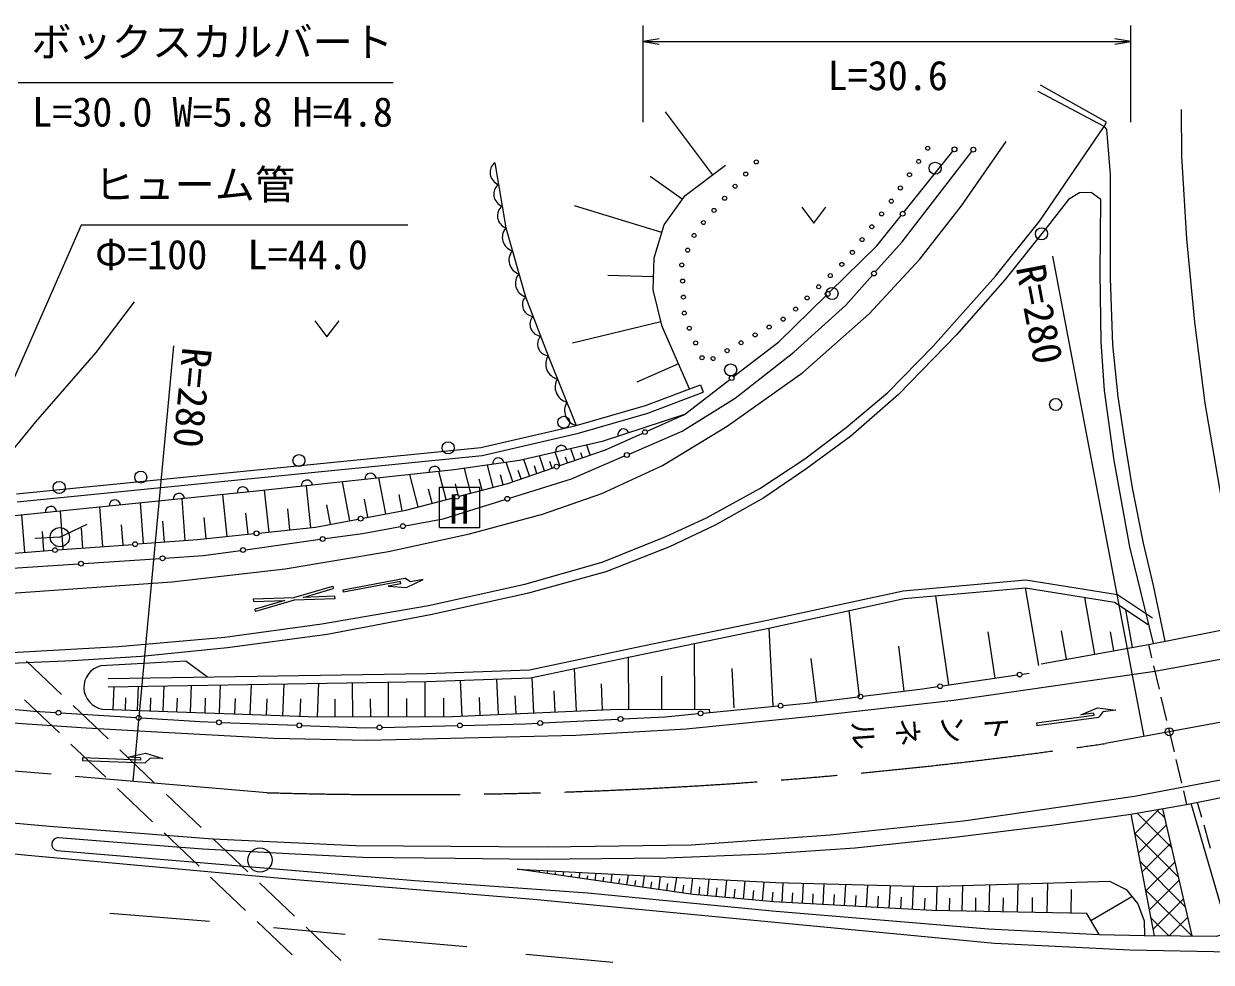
# Model space of a CAD drawing. Units: millimetres at full size, sheet at 1:1000; details may follow other scales. Extents: x 40000 to 680000, y 20000 to 380000.
# Drawn here: x 362959 to 436848, y 258967 to 317329 of the extents above; entities that cross this region are included whole.
import ezdxf
from ezdxf.enums import TextEntityAlignment as Align

# ---------------------------------------------------------------- set-up
doc = ezdxf.new("R2010")
doc.units = ezdxf.units.MM
doc.header["$LTSCALE"] = 1000
doc.header["$PDMODE"] = 32
doc.header["$PDSIZE"] = 500
doc.linetypes.add('CHAIN', pattern=[18.5, 12, -1.5, 3.5, -1.5])
for name, color, linetype, lineweight in [('M-BGD', 7, 'Continuous', 13), ('M-BMK', 2, 'CHAIN', 13), ('M-BMK-ROW', 30, 'Continuous', 13), ('M-STR-HTXT', 7, 'Continuous', 13), ('M-STR-STR1', 1, 'Continuous', 13)]:
    doc.layers.add(name, color=color, linetype=linetype, lineweight=lineweight)
doc.layers.add('M-OTRS', color=6, linetype='Continuous')
doc.styles.add('ＭＳ ゴシック', font='')
doc.styles.get('ＭＳ ゴシック').set_extended_font_data('MS Gothic')

# ---------------------------------------------------------------- blocks, each defined once
blk = doc.blocks.new('open_arrow')
at = {"color": 0, "linetype": 'Continuous', "lineweight": -2}
blk.add_lwpolyline([(7.5, 1.25), (0, 0), (7.5, -1.25)], dxfattribs=at)

msp = doc.modelspace()

# ---------------------------------------------------------------- linework, layer by layer
at = {"layer": 'M-BGD'}
for p, q in [((430177, 310933), (426080, 313112)), ((405823, 307945), (402889, 311856)), ((417611, 303776), (421955, 309381)), ((417740, 305631), (420776, 309404)), ((403933, 306414), (401938, 307827)), ((402662, 304350), (397228, 306010)), ((411377, 305923), (412127, 304923)), ((412127, 304923), (412877, 305923)), ((416033, 303511), (417551, 305398)), ((415964, 301914), (417611, 303776)), ((413093, 300640), (416033, 303511)), ((402143, 301582), (399304, 301664)), ((414119, 299826), (415766, 301689)), ((409937, 297558), (412878, 300430)), ((410885, 296907), (414119, 299826)), ((381076, 298860), (381826, 297860)), ((381826, 297860), (382576, 298860)), ((402603, 298799), (397100, 297458)), ((407123, 295389), (409937, 297558)), ((407222, 294045), (410885, 296907)), ((403692, 296190), (401100, 295050)), ((404070, 293036), (406885, 295206)), ((405068, 294881), (405244, 294413)), ((403931, 291985), (407222, 294045)), ((401746, 291996), (404070, 293036)), ((399148, 290833), (401472, 291873)), ((400620, 290570), (403931, 291985)), ((395366, 289530), (395047, 290456)), ((396311, 289856), (396028, 290678)), ((396256, 289837), (399148, 290833)), ((397257, 290182), (397009, 290901)), ((397033, 289037), (400344, 290452)), ((397729, 290344), (397623, 290652)), ((398202, 290507), (397990, 291123)), ((390785, 288144), (390383, 289680)), ((392166, 288504), (391805, 289886)), ((393391, 288851), (392976, 290055)), ((393080, 288743), (395972, 289739)), ((394420, 289205), (394066, 290234)), ((394893, 289368), (394733, 289830)), ((395838, 289693), (395697, 290104)), ((396784, 290019), (396660, 290378)), ((385483, 286849), (385061, 289085)), ((387506, 287287), (386983, 289291)), ((389249, 287742), (388793, 289485)), ((391475, 288324), (391295, 289015)), ((392782, 288666), (392621, 289282)), ((393191, 287830), (397033, 289037)), ((393906, 289028), (393729, 289542)), ((378221, 285720), (377948, 288323)), ((380829, 285994), (380555, 288602)), ((383247, 286427), (382791, 288842)), ((388377, 287515), (388150, 288386)), ((388829, 288503), (391329, 288503)), ((388829, 286003), (388829, 288503)), ((390017, 287943), (389816, 288711)), ((390049, 287951), (393080, 288743)), ((391329, 286003), (391329, 288503)), ((370406, 285004), (370219, 287535)), ((373008, 285196), (372816, 287798)), ((375618, 285447), (375344, 288055)), ((384365, 286638), (384154, 287756)), ((386501, 287041), (386309, 288058)), ((386727, 287083), (389758, 287876)), ((389063, 286533), (392905, 287740)), ((363021, 284459), (362849, 286786)), ((365414, 284635), (365237, 287028)), ((367875, 284817), (367693, 287278)), ((376920, 285584), (376783, 286885)), ((379525, 285857), (379388, 287161)), ((382040, 286199), (381812, 287406)), ((384069, 286582), (386727, 287083)), ((365205, 285402), (366908, 286213)), ((366645, 284726), (366554, 285957)), ((369140, 284911), (369047, 286176)), ((371707, 285100), (371611, 286401)), ((374314, 285310), (374177, 286614)), ((377589, 285654), (381117, 286025)), ((381117, 286025), (383775, 286526)), ((384040, 285631), (386404, 286055)), ((386699, 286108), (389063, 286533)), ((388829, 286003), (391329, 286003)), ((365205, 285402), (363652, 285309)), ((364218, 284547), (364129, 285744)), ((370037, 284977), (373762, 285252)), ((373762, 285252), (377290, 285623)), ((376754, 284622), (381409, 285267)), ((381707, 285308), (384040, 285631)), ((360064, 284240), (364752, 284587)), ((365051, 284609), (369738, 284955)), ((374123, 284257), (376457, 284581)), ((361609, 283428), (366375, 283744)), ((366674, 283764), (371441, 284080)), ((371740, 284099), (374123, 284257)), ((382182, 282362), (382206, 282213)), ((382834, 282135), (386667, 282853)), ((386400, 282651), (382862, 281988)), ((386428, 282503), (385641, 282356)), ((386428, 282503), (386400, 282651)), ((387018, 282614), (386667, 282853)), ((377271, 281410), (377246, 281559)), ((380354, 281659), (382206, 282213)), ((382286, 281722), (380354, 281659)), ((382286, 281722), (382310, 281572)), ((382862, 281988), (382834, 282135)), ((420516, 276210), (419704, 281752)), ((426122, 277411), (425300, 282247)), ((429613, 278126), (428974, 281651)), ((377271, 281410), (379203, 281472)), ((379203, 281472), (377351, 280919)), ((377375, 280769), (377351, 280919)), ((414961, 275498), (414318, 280833)), ((431953, 278550), (431529, 280890)), ((409600, 274920), (409346, 279751)), ((423395, 276632), (422973, 279511)), ((427851, 277806), (427531, 279569)), ((430783, 278338), (430571, 279508)), ((404718, 274707), (404701, 278790)), ((417741, 275833), (417406, 278614)), ((426259, 277518), (432937, 278729)), ((400606, 274690), (400593, 277949)), ((412283, 275176), (411960, 277853)), ((365308, 275621), (363134, 277689)), ((397349, 274589), (397230, 277237)), ((407159, 274792), (407031, 277233)), ((383428, 274231), (383425, 276352)), ((385665, 274234), (385662, 276389)), ((387946, 274238), (387943, 276424)), ((390245, 274267), (390144, 276502)), ((392489, 274369), (392389, 276582)), ((394701, 274469), (394601, 276681)), ((402662, 274698), (402653, 276754)), ((420125, 276153), (424776, 276835)), ((425073, 276878), (425522, 276944)), ((368526, 274686), (368578, 276111)), ((370037, 274632), (370092, 276134)), ((371640, 274574), (371697, 276160)), ((373340, 274513), (373400, 276188)), ((375143, 274447), (375207, 276218)), ((377055, 274378), (377123, 276249)), ((379084, 274305), (379155, 276282)), ((381235, 274227), (381311, 276317)), ((396025, 274529), (395965, 275853)), ((398977, 274662), (398904, 276290)), ((415168, 275507), (418882, 275971)), ((418882, 275971), (419829, 276110)), ((360291, 274890), (363589, 274578)), ((363002, 275294), (365175, 273225)), ((368206, 272864), (366032, 274932)), ((369282, 274659), (369309, 275415)), ((370839, 274603), (370868, 275404)), ((372490, 274543), (372520, 275393)), ((374241, 274480), (374274, 275382)), ((376099, 274413), (376134, 275369)), ((378069, 274342), (378106, 275356)), ((380160, 274266), (380198, 275342)), ((382332, 274229), (382330, 275325)), ((384547, 274232), (384545, 275351)), ((386805, 274236), (386804, 275376)), ((389096, 274239), (389094, 275389)), ((391367, 274318), (391316, 275440)), ((393595, 274419), (393545, 275525)), ((405224, 274459), (409902, 274906)), ((410201, 274935), (411861, 275093)), ((411861, 275093), (414870, 275469)), ((363589, 274578), (364973, 274491)), ((365273, 274472), (369963, 274178)), ((370263, 274159), (373930, 273929)), ((400238, 274102), (402874, 274235)), ((402874, 274235), (404925, 274430)), ((429537, 274307), (425967, 273842)), ((425986, 273693), (429854, 274197)), ((429517, 274455), (428724, 274352)), ((429517, 274455), (429537, 274307)), ((430112, 274533), (429854, 274197)), ((373930, 273929), (374955, 273891)), ((375255, 273880), (379951, 273707)), ((380251, 273696), (384252, 273548)), ((384252, 273548), (384948, 273565)), ((385248, 273573), (389947, 273690)), ((390247, 273698), (394174, 273796)), ((394174, 273796), (394944, 273835)), ((395244, 273850), (399938, 274086)), ((425967, 273842), (425986, 273693)), ((365899, 272536), (368071, 270467)), ((371104, 270107), (368931, 272175)), ((366621, 271670), (366615, 271520)), ((366615, 271520), (370512, 271375)), ((370218, 271536), (366621, 271670)), ((370224, 271686), (369424, 271716)), ((370224, 271686), (370218, 271536)), ((370823, 271663), (370512, 271375)), ((432075, 269298), (441548, 271101)), ((368795, 269777), (370968, 267708)), ((345825, 269099), (364561, 267438)), ((374002, 267350), (371829, 269418)), ((421428, 267753), (432075, 269298)), ((432087, 266950), (433617, 268480)), ((434360, 266123), (432247, 268236)), ((433934, 267963), (433447, 268450)), ((433806, 268514), (435638, 260602)), ((437935, 260797), (435606, 268842)), ((435980, 268918), (436243, 267992)), ((413157, 266894), (421428, 267753)), ((431855, 268166), (433291, 260619)), ((431861, 268138), (431895, 268173)), ((432313, 265762), (434043, 267492)), ((436379, 267511), (436789, 266068)), ((346767, 267178), (363204, 265624)), ((364561, 267438), (374721, 266636)), ((371692, 267018), (373864, 264949)), ((404485, 266264), (413157, 266894)), ((434786, 264283), (432079, 266990)), ((374721, 266636), (383593, 266236)), ((376901, 264593), (374727, 266661)), ((383593, 266236), (395527, 266150)), ((395527, 266150), (404485, 266264)), ((432539, 264574), (434309, 266344)), ((363204, 265624), (379889, 264108)), ((395047, 264554), (395060, 264641)), ((395542, 264483), (395567, 264657)), ((396037, 264411), (396056, 264544)), ((396532, 264339), (396570, 264605)), ((397522, 264196), (397573, 264553)), ((435212, 262442), (432411, 265243)), ((432765, 263385), (434575, 265195)), ((374588, 264260), (376761, 262191)), ((379799, 261837), (377625, 263904)), ((379889, 264108), (394914, 262877)), ((397027, 264268), (397053, 264446)), ((398017, 264125), (398049, 264349)), ((398511, 264053), (398576, 264501)), ((399006, 263982), (399045, 264251)), ((399501, 263910), (399579, 264450)), ((399996, 263839), (400042, 264154)), ((400491, 263767), (400582, 264398)), ((400986, 263695), (401038, 264057)), ((401481, 263624), (401585, 264346)), ((401975, 263552), (402034, 263959)), ((402470, 263481), (402588, 264295)), ((402965, 263409), (403031, 263862)), ((403460, 263338), (403591, 264243)), ((404457, 263194), (404601, 264191)), ((405506, 263090), (405601, 264139)), ((406598, 262990), (406698, 264083)), ((407736, 262886), (407840, 264024)), ((408920, 262778), (409028, 263962)), ((410145, 262685), (410212, 263913)), ((411406, 262617), (411474, 263878)), ((412702, 262547), (412772, 263843)), ((414033, 262475), (414105, 263806)), ((424790, 262074), (424825, 263837)), ((426646, 262037), (426683, 263893)), ((432991, 262197), (434840, 264047)), ((403959, 263266), (404031, 263764)), ((404981, 263138), (405029, 263662)), ((406052, 263040), (406102, 263586)), ((407167, 262938), (407219, 263507)), ((408328, 262832), (408382, 263424)), ((409532, 262722), (409588, 263334)), ((410776, 262651), (410810, 263282)), ((412054, 262582), (412089, 263230)), ((413368, 262511), (413404, 263177)), ((414717, 262438), (414754, 263122)), ((415401, 262401), (415476, 263769)), ((416104, 262363), (416142, 263066)), ((416807, 262325), (416883, 263731)), ((418252, 262246), (418330, 263691)), ((419762, 262174), (419792, 263685)), ((421353, 262142), (421385, 263733)), ((423028, 262109), (423061, 263784)), ((428125, 262008), (428154, 263487)), ((429360, 261561), (431910, 263063)), ((435638, 260602), (432743, 263497)), ((394914, 262877), (410999, 261331)), ((417530, 262286), (417569, 263008)), ((419007, 262206), (419048, 262960)), ((420557, 262158), (420573, 262954)), ((422190, 262126), (422207, 262963)), ((423909, 262092), (423926, 262973)), ((425718, 262056), (425736, 262983)), ((433217, 261009), (435106, 262899)), ((368310, 262020), (374517, 261524)), ((434214, 260612), (433076, 261750)), ((434234, 260612), (435372, 261750)), ((377485, 261501), (379657, 259432)), ((378498, 261129), (382950, 260710)), ((382697, 259080), (380523, 261147)), ((410999, 261331), (423363, 260158)), ((385024, 260417), (390519, 259946)), ((423363, 260158), (431777, 259729)), ((394207, 259463), (399613, 258967)), ((431777, 259729), (438044, 259614))]:
    msp.add_line(p, q, dxfattribs=at)
for points in [[(430177, 310933), (430339, 311213), (426234, 313508)], [(437488, 287833), (436479, 293736), (435821, 298773), (435334, 303954), (435019, 309105), (434991, 311996)], [(351091, 277600), (368864, 278612), (375475, 279184), (381514, 280014), (388153, 281159), (394135, 282475), (398943, 283840), (402912, 285442), (405449, 286606), (408750, 288419), (411555, 290270), (414131, 292216), (416726, 294391), (419530, 297253), (423423, 301641), (426189, 305075), (430177, 310933)], [(430177, 310933), (430335, 310744), (430569, 307962), (430569, 301513), (430712, 297363), (431026, 294129), (431424, 291544), (431933, 288479), (432607, 285032), (433243, 282386), (433954, 278931)], [(340279, 280401), (341954, 280508), (358067, 281624), (372177, 282626), (379217, 283427), (385656, 284515), (390693, 285602), (395244, 286833), (398936, 288121), (402714, 289866), (406721, 292299), (411443, 295648), (415564, 299282), (418712, 302688), (421317, 306008), (424093, 310015)], [(392266, 308687), (392953, 304642), (394174, 300349), (395586, 296685), (397341, 292354)], [(404381, 294623), (402673, 298509), (402120, 300779), (402177, 302764), (402807, 304824), (404104, 306656), (406623, 308545)], [(433256, 278792), (431780, 284798), (430807, 290178), (430197, 294529), (430006, 297543), (429929, 301836), (429987, 306396), (429372, 306831), (428643, 306805), (427956, 306398), (426802, 304906), (423997, 301410), (421001, 297985), (417395, 294265), (414419, 291689), (411614, 289628), (409019, 287854), (405985, 286156), (403142, 284801), (399174, 283236), (394289, 281901), (388260, 280565), (381830, 279344), (375629, 278524), (370287, 277970), (365994, 277703), (360213, 277455)], [(369832, 300040), (367453, 296885), (363688, 292567), (360636, 288865), (360616, 288255)], [(362501, 288098), (391399, 290975), (397341, 292354), (401642, 293592), (405068, 294881)], [(362550, 287601), (391481, 290481), (397467, 291870), (401799, 293117), (405244, 294413)], [(404070, 293036), (398949, 291341), (393816, 290177), (389733, 289585), (377446, 288269), (360922, 286590), (342389, 284742), (338800, 284345)], [(368205, 276603), (388024, 276927), (394425, 277155), (401482, 278634), (409226, 280237), (417669, 282074), (425318, 282750), (431019, 281827), (433188, 280394)], [(377246, 281559), (379766, 281640), (382182, 282362)], [(385641, 282356), (386778, 282264), (387804, 282761), (387018, 282614)], [(368213, 276103), (388037, 276428), (394486, 276656), (401584, 278145), (409330, 279747), (417744, 281579), (425300, 282247), (430833, 281350), (432913, 279976)], [(382310, 281572), (379790, 281490), (377375, 280769)], [(341475, 276006), (350527, 275036), (357434, 274349), (362567, 273834), (366840, 273547), (371610, 273280), (378498, 272899), (384375, 272784), (390385, 272918), (397311, 273090), (404180, 273490), (412212, 274292), (420836, 275265), (433335, 277068), (449247, 279967)], [(374392, 276704), (373044, 277700), (367765, 277395)], [(367854, 274711), (381235, 274227), (389643, 274240), (399489, 274685), (405607, 274711), (405620, 274497)], [(428724, 274352), (429776, 274792), (430906, 274636), (430112, 274533)], [(369424, 271716), (370535, 271974), (371623, 271634), (370823, 271663)], [(365114, 266720), (370083, 266338), (374111, 266016), (379437, 265724), (384041, 265507), (389803, 265431), (394879, 265380), (402956, 265469), (409163, 265698), (414696, 266080), (420713, 266728), (426920, 267492), (431855, 268166), (435317, 268784)], [(365012, 265906), (387298, 264051), (398059, 263278), (409535, 262162), (422986, 261046), (429868, 260699), (432704, 260623), (437165, 260591), (437935, 260797), (444325, 261111), (452624, 261671), (456841, 262072), (462279, 262720), (467353, 263474)], [(429868, 260699), (429108, 261988), (419492, 262179), (409628, 262714), (404610, 263171), (393658, 264755), (409752, 263925), (419196, 263668), (427782, 263925), (430511, 264011), (431560, 263496), (432285, 262599), (432667, 261550), (432704, 260623)]]:
    msp.add_lwpolyline(points, dxfattribs=at)
for centre, radius in [((419209, 309589), 125), ((420870, 309521), 150), ((422047, 309500), 150), ((408539, 308734), 125), ((418641, 308766), 125), ((407882, 307981), 125), ((418073, 307943), 125), ((407224, 307227), 125), ((417505, 307120), 125), ((406567, 306474), 125), ((416937, 306297), 125), ((405909, 305721), 125), ((416335, 305499), 125), ((417646, 305515), 150), ((405252, 304967), 125), ((415730, 304703), 125), ((404673, 304163), 125), ((415126, 303906), 125), ((404265, 303250), 125), ((414521, 303110), 125), ((403904, 302329), 125), ((413862, 302361), 125), ((413142, 301667), 125), ((415865, 301801), 150), ((403956, 301330), 125), ((412423, 300972), 125), ((404007, 300331), 125), ((411703, 300278), 125), ((412985, 300535), 150), ((404058, 299333), 125), ((410984, 299584), 125), ((404369, 298395), 125), ((409340, 298469), 125), ((410212, 298959), 125), ((408469, 297979), 125), ((404766, 297477), 125), ((406725, 296999), 125), ((407597, 297489), 125), ((405164, 296559), 125), ((405853, 296509), 125), ((407004, 295297), 150), ((401609, 291935), 150), ((400482, 290511), 150), ((396114, 289788), 150), ((389903, 287913), 150), ((393048, 287785), 150), ((383922, 286554), 150), ((365205, 285402), 600), ((386551, 286082), 150), ((377440, 285638), 150), ((381558, 285287), 150), ((364901, 284598), 150), ((369888, 284966), 150), ((376605, 284601), 150), ((366525, 283754), 150), ((371590, 284089), 150), ((424924, 276856), 150), ((415019, 275488), 150), ((419977, 276131), 150), ((410052, 274920), 150), ((365123, 274482), 150), ((370113, 274169), 150), ((400088, 274094), 150), ((405074, 274445), 150), ((375105, 273886), 150), ((380101, 273701), 150), ((385098, 273569), 150), ((390097, 273694), 150), ((395094, 273842), 150), ((377657, 265322), 750)]:
    msp.add_circle(centre, radius, dxfattribs=at)
for centre, radius, start, end in [((392759, 308077), 784, 128.9855, 250.28958), ((392988, 306729), 784, 128.9855, 250.28958), ((393217, 305380), 784, 128.9855, 250.28958), ((393629, 304061), 892, 139.3421, 252.41411), ((394036, 302630), 892, 139.3421, 252.41411), ((394443, 301199), 892, 139.3421, 252.41411), ((394722, 299859), 735, 138.20179, 263.95319), ((395192, 298638), 735, 138.20179, 263.95319), ((395663, 297416), 735, 138.20179, 263.95319), ((396396, 296173), 958, 147.69611, 256.42797), ((396981, 294730), 958, 147.69611, 256.42797), ((397566, 293286), 958, 147.69611, 256.42797), ((400273, 291779), 350, 18.3177, 198.3177), ((396408, 290765), 350, 12.77664, 192.77664), ((388523, 289456), 350, 6.1155, 186.1155), ((392488, 289985), 350, 8.24252, 188.24252), ((380569, 288604), 350, 6.1155, 186.1155), ((384546, 289030), 350, 6.1155, 186.1155), ((376591, 288182), 350, 5.80229, 185.80229), ((368632, 287373), 350, 5.80229, 185.80229), ((372612, 287778), 350, 5.80229, 185.80229), ((364653, 286969), 350, 5.80229, 185.80229), ((368063, 276061), 1366, 102.58446, 261.21576), ((365119, 266306), 414, 90.69028, 255.05969)]:
    msp.add_arc(centre, radius, start, end, dxfattribs=at)
at = {"layer": 'M-BMK'}
for p, q in [((458920, 277853), (430266, 272570)), ((378115, 269512), (309885, 275308))]:
    msp.add_line(p, q, dxfattribs=at)
msp.add_arc((386694, 569389), 300000, 268.3612, 278.35123, dxfattribs=at)
at = {"layer": 'M-BMK-ROW'}
for centre in [(419667, 308344), (426287, 304264), (413257, 300557), (406944, 295802), (427169, 293652), (396559, 292546), (389367, 290954), (380084, 290165), (370239, 289136), (365160, 288492)]:
    msp.add_circle(centre, 375, dxfattribs=at)
at = {"layer": 'M-OTRS'}
msp.add_point((434236, 273302), dxfattribs=at)
msp.add_point((434236, 273302), dxfattribs=at)
at = {"layer": 'M-STR-HTXT'}
for p, q in [((401508, 311218), (401508, 317218)), ((431855, 311218), (431855, 317218)), ((401508, 316218), (431855, 316218)), ((385937, 313665), (362615, 313665)), ((366523, 304797), (356709, 282460)), ((386848, 304797), (366523, 304797)), ((432673, 273014), (426986, 302875)), ((369758, 270222), (372297, 297307))]:
    msp.add_line(p, q, dxfattribs=at)
at = {"layer": 'M-STR-STR1'}
for p, q in [((432937, 278729), (462817, 284660)), ((432937, 278729), (433138, 277890)), ((433254, 277403), (433604, 275945)), ((433720, 275458), (434069, 274000)), ((435317, 268784), (465370, 274828)), ((434185, 273513), (434535, 272054)), ((434651, 271568), (435000, 270109)), ((435116, 269623), (435317, 268784))]:
    msp.add_line(p, q, dxfattribs=at)

# ---------------------------------------------------------------- block references
at = {"layer": 'M-STR-HTXT', "xscale": 133, "yscale": 133}
msp.add_blockref('open_arrow', (401508, 316218), dxfattribs=at)
at = {"layer": 'M-STR-HTXT', "xscale": 133, "yscale": 133, "rotation": 180}
msp.add_blockref('open_arrow', (431855, 316218), dxfattribs=at)

# ---------------------------------------------------------------- texts
at = {"layer": 'M-BGD', "style": 'ＭＳ ゴシック'}
msp.add_text('H', height=1833, dxfattribs=at).set_placement((390068, 287150), align=Align.MIDDLE_CENTER)
for s, p in [('ル', (415193, 273084)), ('ネ', (417971, 273272)), ('ン', (420758, 273460)), ('ト', (423482, 273644))]:
    msp.add_text(s, height=1320, rotation=274.073, dxfattribs=at).set_placement(p, align=Align.MIDDLE_CENTER)
at = {"layer": 'M-STR-HTXT', "style": 'ＭＳ ゴシック'}
for s, p in [('ボックスカルバート', (363437, 314731)), ('L=30.0 W=5.8 H=4.8', (363484, 310382)), ('Φ=100\u3000L=44.0', (367392, 301514))]:
    msp.add_text(s, height=1833, dxfattribs=at).set_placement(p, align=Align.BOTTOM_LEFT)
for s, p in [('L=30.6', (416720, 312650)), ('ヒューム管', (373596, 305863))]:
    msp.add_text(s, height=1833, dxfattribs=at).set_placement(p, align=Align.BOTTOM_CENTER)
for rotation, p in [(280.783, (426169, 299276)), (264.645, (373465, 294078))]:
    msp.add_text('R=280', height=1833, rotation=rotation, dxfattribs=at).set_placement(p, align=Align.MIDDLE_CENTER)

doc.saveas('drawing.dxf')
